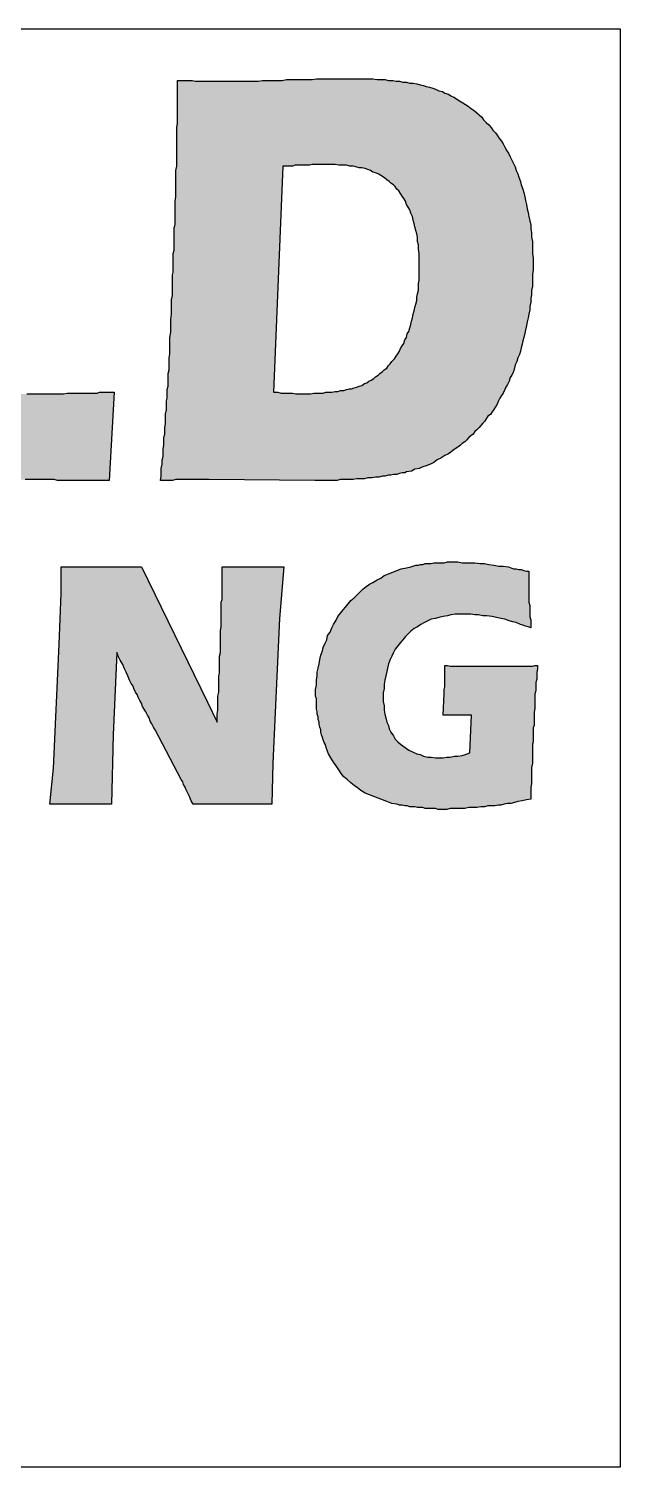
# Model space of a CAD drawing. Extents: x 0 to 1.88, y -0.88 to 0.
# Drawn here: x 1.515 to 1.875, y -0.875 to 0 of the extents above; entities that cross this region are included whole.
import ezdxf

# ---------------------------------------------------------------- set-up
doc = ezdxf.new("R2010")
doc.units = 0
doc.header["$LTSCALE"] = 10
doc.header["$MEASUREMENT"] = 0
doc.layers.add('BDR-18', color=1, linetype='Continuous')

msp = doc.modelspace()

# ---------------------------------------------------------------- hatches: boundary and pattern name
at = {"layer": 'BDR-18', "linetype": 'ByBlock'}
h = msp.add_hatch(color=256, dxfattribs=at)
h.dxf.hatch_style = 1
h.paths.add_polyline_path([(1.39435, -0.27475), (1.39435, -0.27215), (1.39487, -0.26954), (1.39487, -0.26694), (1.3954, -0.26433), (1.3954, -0.26173), (1.39592, -0.25964), (1.39592, -0.25704), (1.39644, -0.25443), (1.39644, -0.25235), (1.39644, -0.24974), (1.39696, -0.24766), (1.39696, -0.24557), (1.39748, -0.24297), (1.39748, -0.24088), (1.39748, -0.2388), (1.398, -0.23672), (1.398, -0.23463), (1.398, -0.23255), (1.39852, -0.23046), (1.39852, -0.22838), (1.39852, -0.2263), (1.39904, -0.22421), (1.39904, -0.22213), (1.39904, -0.22056), (1.39904, -0.21848), (1.39956, -0.2164), (1.39956, -0.21483), (1.39956, -0.21275), (1.39956, -0.21119), (1.40008, -0.20962), (1.40008, -0.20754), (1.40008, -0.20597), (1.40008, -0.20285), (1.40061, -0.20024), (1.40061, -0.19712), (1.40113, -0.19399), (1.40113, -0.19086), (1.40113, -0.18774), (1.40165, -0.18513), (1.40165, -0.18201), (1.40165, -0.17888), (1.40217, -0.17575), (1.40217, -0.17263), (1.40217, -0.17002), (1.40269, -0.1669), (1.40269, -0.16377), (1.40269, -0.16064), (1.40321, -0.15752), (1.40321, -0.15491), (1.40321, -0.15179), (1.40373, -0.14866), (1.40373, -0.14553), (1.40373, -0.14293), (1.40373, -0.1398), (1.40425, -0.13668), (1.40425, -0.13355), (1.40425, -0.13094), (1.40425, -0.12782), (1.40477, -0.12469), (1.40477, -0.12157), (1.40477, -0.11896), (1.40477, -0.11583), (1.40477, -0.11271), (1.40529, -0.10958), (1.40529, -0.10698), (1.40529, -0.10385), (1.40529, -0.10072), (1.40529, -0.09812), (1.40582, -0.09499), (1.40582, -0.09239), (1.40582, -0.08978), (1.40582, -0.08666), (1.40582, -0.08405), (1.40582, -0.08145), (1.40634, -0.07884), (1.40634, -0.07623), (1.40634, -0.07363), (1.40634, -0.07102), (1.40634, -0.06894), (1.40634, -0.06634), (1.40634, -0.06373), (1.40634, -0.06165), (1.40634, -0.05904), (1.40634, -0.05696), (1.40686, -0.05435), (1.40686, -0.05227), (1.40686, -0.05018), (1.40686, -0.04758), (1.40686, -0.04549), (1.40686, -0.04341), (1.40686, -0.04132), (1.40686, -0.03924), (1.40686, -0.03716), (1.40686, -0.03507), (1.40686, -0.03351), (1.40686, -0.03143), (1.40946, -0.03143), (1.41207, -0.03143), (1.41467, -0.03143), (1.41728, -0.03143), (1.41988, -0.03143), (1.42249, -0.03143), (1.42457, -0.03143), (1.42718, -0.03143), (1.42978, -0.03195), (1.43187, -0.03195), (1.43447, -0.03195), (1.43656, -0.03195), (1.43864, -0.03195), (1.44073, -0.03195), (1.44333, -0.03195), (1.44542, -0.03195), (1.44646, -0.03195), (1.44802, -0.03195), (1.44958, -0.03195), (1.45167, -0.03195), (1.45323, -0.03195), (1.45479, -0.03195), (1.45688, -0.03195), (1.45896, -0.03143), (1.46105, -0.03143), (1.46313, -0.03143), (1.46521, -0.03143), (1.46782, -0.03143), (1.4699, -0.03143), (1.47251, -0.03143), (1.47511, -0.03143), (1.47772, -0.03143), (1.47355, -0.09603), (1.46886, -0.1966), (1.46834, -0.22161), (1.4699, -0.22161), (1.47147, -0.22161), (1.47355, -0.22161), (1.47511, -0.22161), (1.47668, -0.22161), (1.47824, -0.22161), (1.48085, -0.22161), (1.48345, -0.22213), (1.48606, -0.22213), (1.48866, -0.22213), (1.49075, -0.22213), (1.49335, -0.22213), (1.49491, -0.22213), (1.497, -0.22213), (1.49856, -0.22213), (1.50012, -0.22213), (1.50169, -0.22213), (1.50429, -0.22213), (1.5069, -0.22213), (1.50898, -0.22213), (1.51159, -0.22213), (1.51419, -0.22213), (1.5168, -0.22213), (1.51888, -0.22213), (1.52149, -0.22213), (1.52357, -0.22213), (1.52618, -0.22213), (1.52826, -0.22213), (1.53035, -0.22213), (1.53243, -0.22213), (1.53451, -0.22213), (1.5366, -0.22213), (1.53868, -0.22161), (1.54077, -0.22161), (1.54285, -0.22161), (1.54493, -0.22161), (1.5465, -0.22161), (1.54858, -0.22161), (1.55014, -0.22161), (1.55223, -0.22161), (1.55379, -0.22161), (1.55536, -0.22161), (1.55692, -0.22161), (1.55848, -0.22108), (1.56004, -0.22108), (1.56161, -0.22108), (1.56473, -0.22108), (1.56734, -0.22108), (1.56421, -0.27475), (1.56161, -0.27475), (1.559, -0.27475), (1.5564, -0.27475), (1.55379, -0.27475), (1.55119, -0.27475), (1.54858, -0.27475), (1.54598, -0.27475), (1.54337, -0.27475), (1.54077, -0.27475), (1.53816, -0.27475), (1.53556, -0.27475), (1.53295, -0.27475), (1.53087, -0.27423), (1.52826, -0.27423), (1.52566, -0.27423), (1.52305, -0.27423), (1.52045, -0.27423), (1.51836, -0.27423), (1.51576, -0.27423), (1.51315, -0.27423), (1.51055, -0.27423), (1.50846, -0.27423), (1.50586, -0.27423), (1.50325, -0.27423), (1.50117, -0.27423), (1.49856, -0.27423), (1.49596, -0.27423), (1.49387, -0.27423), (1.49127, -0.27423), (1.48918, -0.27423), (1.48658, -0.27423), (1.48397, -0.27423), (1.48241, -0.27423), (1.48085, -0.27423), (1.47928, -0.27423), (1.47772, -0.27423), (1.47616, -0.27423), (1.47459, -0.27423), (1.47303, -0.27423), (1.47147, -0.27423), (1.46834, -0.27423), (1.46521, -0.27423), (1.46261, -0.27423), (1.45948, -0.27423), (1.45636, -0.27423), (1.45323, -0.27423), (1.45063, -0.27423), (1.4475, -0.27423), (1.44437, -0.27423), (1.44177, -0.27423), (1.43864, -0.27423), (1.43604, -0.27423), (1.43343, -0.27423), (1.4303, -0.27423), (1.4277, -0.27423), (1.42509, -0.27475), (1.42249, -0.27475), (1.41988, -0.27475), (1.41728, -0.27475), (1.41467, -0.27475), (1.41207, -0.27475), (1.40946, -0.27475), (1.40686, -0.27475), (1.40425, -0.27475), (1.40165, -0.27475), (1.39904, -0.27475), (1.39696, -0.27475)])
h = msp.add_hatch(color=256, dxfattribs=at)
h.dxf.hatch_style = 1
h.paths.add_polyline_path([(1.66425, -0.22108), (1.66686, -0.22108), (1.66894, -0.22161), (1.67103, -0.22161), (1.67363, -0.22161), (1.67572, -0.22161), (1.6778, -0.22213), (1.68041, -0.22213), (1.68301, -0.22213), (1.68457, -0.22213), (1.68666, -0.22213), (1.68874, -0.22161), (1.69083, -0.22161), (1.69239, -0.22161), (1.69447, -0.22161), (1.69604, -0.22108), (1.69812, -0.22108), (1.69968, -0.22108), (1.70177, -0.22056), (1.70333, -0.22056), (1.70489, -0.22004), (1.70698, -0.22004), (1.70854, -0.21952), (1.71011, -0.219), (1.71167, -0.219), (1.71323, -0.21848), (1.71479, -0.21796), (1.71636, -0.21744), (1.71792, -0.21692), (1.71948, -0.21587), (1.72105, -0.21535), (1.72209, -0.21431), (1.72365, -0.21379), (1.72522, -0.21275), (1.72626, -0.21171), (1.72782, -0.21066), (1.72886, -0.20962), (1.73043, -0.20858), (1.73147, -0.20754), (1.73303, -0.2065), (1.73407, -0.20493), (1.73512, -0.20389), (1.73616, -0.20233), (1.73772, -0.20076), (1.73876, -0.1992), (1.7398, -0.19764), (1.74085, -0.19607), (1.74137, -0.19451), (1.74241, -0.19295), (1.74345, -0.19139), (1.74397, -0.1893), (1.74502, -0.18774), (1.74554, -0.18565), (1.74658, -0.18409), (1.7471, -0.18201), (1.74762, -0.17992), (1.74814, -0.17784), (1.74866, -0.17575), (1.74918, -0.17367), (1.7497, -0.17159), (1.75023, -0.1695), (1.75075, -0.16742), (1.75127, -0.16533), (1.75127, -0.16325), (1.75179, -0.16116), (1.75231, -0.15908), (1.75231, -0.157), (1.75231, -0.15491), (1.75283, -0.15283), (1.75283, -0.15074), (1.75283, -0.14866), (1.75283, -0.14658), (1.75283, -0.14449), (1.75283, -0.14137), (1.75283, -0.13928), (1.75283, -0.13668), (1.75231, -0.13407), (1.75231, -0.13147), (1.75179, -0.12938), (1.75179, -0.12678), (1.75127, -0.12469), (1.75075, -0.12261), (1.75023, -0.12052), (1.7497, -0.11844), (1.74918, -0.11636), (1.74866, -0.11427), (1.74762, -0.11219), (1.7471, -0.1101), (1.74606, -0.10854), (1.74502, -0.10698), (1.74449, -0.10489), (1.74345, -0.10333), (1.74241, -0.10177), (1.74137, -0.1002), (1.74033, -0.09864), (1.73928, -0.0976), (1.73824, -0.09603), (1.7372, -0.09499), (1.73564, -0.09395), (1.73459, -0.09291), (1.73303, -0.09187), (1.73199, -0.09082), (1.73043, -0.08978), (1.72938, -0.08926), (1.72782, -0.08822), (1.72626, -0.0877), (1.72469, -0.08718), (1.72313, -0.08613), (1.72157, -0.08561), (1.72001, -0.08509), (1.71792, -0.08457), (1.71636, -0.08457), (1.71427, -0.08405), (1.71271, -0.08353), (1.71063, -0.08353), (1.70854, -0.08301), (1.70594, -0.08301), (1.70385, -0.08301), (1.70177, -0.08249), (1.69916, -0.08249), (1.69708, -0.08249), (1.69395, -0.08249), (1.69239, -0.08249), (1.69083, -0.08249), (1.68926, -0.08249), (1.6877, -0.08249), (1.68614, -0.08301), (1.68457, -0.08301), (1.68249, -0.08301), (1.68093, -0.08301), (1.67936, -0.08301), (1.67728, -0.08301), (1.67572, -0.08353), (1.67363, -0.08353), (1.67155, -0.08353), (1.66998, -0.08353)], flags=16)
h.paths.add_polyline_path([(1.59548, -0.27475), (1.596, -0.27215), (1.596, -0.26954), (1.596, -0.26746), (1.59652, -0.26485), (1.59652, -0.26225), (1.59704, -0.26016), (1.59704, -0.25756), (1.59704, -0.25547), (1.59756, -0.25339), (1.59756, -0.25078), (1.59756, -0.2487), (1.59808, -0.24662), (1.59808, -0.24453), (1.59808, -0.24245), (1.5986, -0.24036), (1.5986, -0.23828), (1.5986, -0.2362), (1.5986, -0.23411), (1.59912, -0.23203), (1.59912, -0.23046), (1.59912, -0.22838), (1.59912, -0.2263), (1.59964, -0.22473), (1.59964, -0.22265), (1.59964, -0.22108), (1.59964, -0.21952), (1.60017, -0.21744), (1.60017, -0.21587), (1.60017, -0.21431), (1.60017, -0.21275), (1.60017, -0.21119), (1.60017, -0.20962), (1.60069, -0.20754), (1.60069, -0.20493), (1.60069, -0.20285), (1.60069, -0.20024), (1.60121, -0.19764), (1.60121, -0.19503), (1.60121, -0.19295), (1.60121, -0.19034), (1.60121, -0.18774), (1.60173, -0.18461), (1.60173, -0.18201), (1.60173, -0.1794), (1.60173, -0.1768), (1.60225, -0.17367), (1.60225, -0.17106), (1.60225, -0.16794), (1.60225, -0.16481), (1.60277, -0.16221), (1.60277, -0.15908), (1.60277, -0.15752), (1.60277, -0.15595), (1.60277, -0.15439), (1.60277, -0.15283), (1.60277, -0.15127), (1.60277, -0.1497), (1.60329, -0.14814), (1.60329, -0.14658), (1.60329, -0.14449), (1.60329, -0.14293), (1.60329, -0.14137), (1.60329, -0.1398), (1.60329, -0.13824), (1.60329, -0.13668), (1.60381, -0.13459), (1.60381, -0.13303), (1.60381, -0.13147), (1.60381, -0.1299), (1.60381, -0.12782), (1.60381, -0.12626), (1.60381, -0.12469), (1.60381, -0.12261), (1.60381, -0.12104), (1.60433, -0.11896), (1.60433, -0.1174), (1.60433, -0.11531), (1.60433, -0.11271), (1.60433, -0.1101), (1.60433, -0.1075), (1.60433, -0.10489), (1.60485, -0.10229), (1.60485, -0.09968), (1.60485, -0.0976), (1.60485, -0.09499), (1.60485, -0.09291), (1.60485, -0.0903), (1.60485, -0.08822), (1.60485, -0.08613), (1.60538, -0.08353), (1.60538, -0.08145), (1.60538, -0.07988), (1.60538, -0.0778), (1.60538, -0.07571), (1.60538, -0.07363), (1.60538, -0.07207), (1.60538, -0.06998), (1.60538, -0.06842), (1.60538, -0.06686), (1.60538, -0.06477), (1.60538, -0.06321), (1.60538, -0.06165), (1.60538, -0.06008), (1.6059, -0.05748), (1.6059, -0.05487), (1.6059, -0.05227), (1.6059, -0.03143), (1.60798, -0.03143), (1.61006, -0.03143), (1.61267, -0.03143), (1.61475, -0.03143), (1.61684, -0.03195), (1.61892, -0.03195), (1.62101, -0.03195), (1.62309, -0.03195), (1.62518, -0.03195), (1.62674, -0.03195), (1.62882, -0.03195), (1.63091, -0.03195), (1.63247, -0.03195), (1.63455, -0.03195), (1.63612, -0.03195), (1.63768, -0.03195), (1.63976, -0.03195), (1.64133, -0.03195), (1.64289, -0.03195), (1.64497, -0.03195), (1.64706, -0.03195), (1.64862, -0.03195), (1.65071, -0.03195), (1.65279, -0.03195), (1.65487, -0.03195), (1.65748, -0.03143), (1.65956, -0.03143), (1.66217, -0.03143), (1.66425, -0.03143), (1.66686, -0.03143), (1.66946, -0.03143), (1.67207, -0.0309), (1.67467, -0.0309), (1.67728, -0.0309), (1.67988, -0.0309), (1.68249, -0.0309), (1.6851, -0.0309), (1.6877, -0.0309), (1.69031, -0.03038), (1.69239, -0.03038), (1.69499, -0.03038), (1.6976, -0.03038), (1.70021, -0.03038), (1.70229, -0.03038), (1.70489, -0.03038), (1.70698, -0.03038), (1.70958, -0.03038), (1.71167, -0.03038), (1.71479, -0.03038), (1.7174, -0.03038), (1.71948, -0.03038), (1.72209, -0.03038), (1.72469, -0.03038), (1.7273, -0.0309), (1.72938, -0.0309), (1.73199, -0.0309), (1.73407, -0.03143), (1.73668, -0.03143), (1.73876, -0.03195), (1.74085, -0.03195), (1.74293, -0.03247), (1.74502, -0.03247), (1.7471, -0.03299), (1.74918, -0.03299), (1.75127, -0.03351), (1.75335, -0.03403), (1.75544, -0.03455), (1.757, -0.03507), (1.75908, -0.03559), (1.76117, -0.03611), (1.76273, -0.03664), (1.76481, -0.03768), (1.7669, -0.0382), (1.76846, -0.03924), (1.77055, -0.03976), (1.77211, -0.0408), (1.77419, -0.04185), (1.77576, -0.04289), (1.77732, -0.04393), (1.7794, -0.04497), (1.78097, -0.04601), (1.78253, -0.04706), (1.78461, -0.04862), (1.78618, -0.04966), (1.78774, -0.05122), (1.7893, -0.05227), (1.79087, -0.05383), (1.79191, -0.05539), (1.79347, -0.05696), (1.79504, -0.05852), (1.7966, -0.06008), (1.79764, -0.06165), (1.7992, -0.06321), (1.80025, -0.06477), (1.80129, -0.06634), (1.80285, -0.06842), (1.80389, -0.06998), (1.80494, -0.07207), (1.80598, -0.07415), (1.80702, -0.07571), (1.80806, -0.0778), (1.8091, -0.07988), (1.81015, -0.08197), (1.81119, -0.08405), (1.81171, -0.08613), (1.81275, -0.08822), (1.81327, -0.0903), (1.81431, -0.09291), (1.81483, -0.09499), (1.81588, -0.0976), (1.8164, -0.09968), (1.81692, -0.10229), (1.81744, -0.10437), (1.81796, -0.10698), (1.81848, -0.10958), (1.819, -0.11167), (1.81952, -0.11427), (1.82005, -0.11688), (1.82057, -0.11948), (1.82057, -0.12157), (1.82109, -0.12417), (1.82109, -0.12678), (1.82161, -0.12938), (1.82161, -0.13199), (1.82161, -0.13407), (1.82161, -0.13668), (1.82213, -0.13928), (1.82213, -0.14189), (1.82213, -0.14449), (1.82213, -0.1471), (1.82161, -0.14918), (1.82161, -0.15179), (1.82161, -0.15439), (1.82161, -0.157), (1.82109, -0.15908), (1.82109, -0.16169), (1.82057, -0.16429), (1.82057, -0.16638), (1.82005, -0.16898), (1.82005, -0.17106), (1.81952, -0.17367), (1.819, -0.17575), (1.81848, -0.17836), (1.81796, -0.18044), (1.81744, -0.18305), (1.81692, -0.18513), (1.8164, -0.18774), (1.81588, -0.18982), (1.81536, -0.19191), (1.81483, -0.19399), (1.81431, -0.19607), (1.81379, -0.19816), (1.81275, -0.20024), (1.81223, -0.20233), (1.81119, -0.20441), (1.81067, -0.2065), (1.81015, -0.20858), (1.8091, -0.21066), (1.80806, -0.21223), (1.80754, -0.21431), (1.8065, -0.2164), (1.80546, -0.21796), (1.80494, -0.21952), (1.80389, -0.22161), (1.80285, -0.22317), (1.80181, -0.22473), (1.80077, -0.22682), (1.80025, -0.22838), (1.7992, -0.22994), (1.79816, -0.23151), (1.79712, -0.23307), (1.79608, -0.23463), (1.79451, -0.23567), (1.79347, -0.23724), (1.79243, -0.2388), (1.79139, -0.23984), (1.79035, -0.24141), (1.7893, -0.24245), (1.78774, -0.24401), (1.7867, -0.24505), (1.78566, -0.24662), (1.78409, -0.24766), (1.78305, -0.2487), (1.78149, -0.25026), (1.78045, -0.25131), (1.77888, -0.25235), (1.77784, -0.25339), (1.77628, -0.25443), (1.77471, -0.25547), (1.77315, -0.25652), (1.77211, -0.25756), (1.77055, -0.2586), (1.76846, -0.25964), (1.76586, -0.26121), (1.76377, -0.26225), (1.76169, -0.26381), (1.7596, -0.26485), (1.757, -0.26589), (1.75491, -0.26642), (1.75283, -0.26746), (1.75023, -0.26798), (1.74814, -0.26902), (1.74502, -0.26954), (1.74397, -0.27006), (1.74241, -0.27006), (1.74085, -0.27058), (1.73928, -0.27111), (1.7372, -0.27111), (1.73564, -0.27163), (1.73407, -0.27163), (1.73199, -0.27215), (1.73043, -0.27215), (1.72834, -0.27267), (1.72626, -0.27267), (1.72417, -0.27319), (1.72157, -0.27319), (1.71948, -0.27371), (1.7174, -0.27371), (1.71479, -0.27371), (1.71271, -0.27423), (1.71011, -0.27423), (1.7075, -0.27423), (1.70489, -0.27423), (1.70281, -0.27475), (1.70021, -0.27475), (1.6976, -0.27475), (1.69499, -0.27475), (1.69187, -0.27475), (1.68926, -0.27475), (1.62518, -0.27423), (1.62257, -0.27423), (1.62101, -0.27423), (1.61996, -0.27423), (1.6184, -0.27423), (1.61684, -0.27423), (1.61475, -0.27423), (1.61319, -0.27423), (1.61111, -0.27423), (1.60902, -0.27423), (1.60746, -0.27423), (1.60485, -0.27423), (1.60277, -0.27475), (1.60069, -0.27475), (1.59808, -0.27475)])
h = msp.add_hatch(color=256, dxfattribs=at)
h.dxf.hatch_style = 1
h.paths.add_polyline_path([(1.52826, -0.47171), (1.53035, -0.44982), (1.53399, -0.37427), (1.53503, -0.34353), (1.53503, -0.32738), (1.53712, -0.32738), (1.53868, -0.32738), (1.54077, -0.32738), (1.54233, -0.32738), (1.54389, -0.32738), (1.54546, -0.32738), (1.54754, -0.32738), (1.5491, -0.32738), (1.55067, -0.32738), (1.55223, -0.32738), (1.55379, -0.32738), (1.55536, -0.32738), (1.55848, -0.32738), (1.56109, -0.32738), (1.56317, -0.32738), (1.56578, -0.32738), (1.56786, -0.32738), (1.57099, -0.32738), (1.57203, -0.32738), (1.57359, -0.32738), (1.57515, -0.32738), (1.57672, -0.32738), (1.5788, -0.32738), (1.58037, -0.32738), (1.58193, -0.32738), (1.58401, -0.32738), (1.62413, -0.4097), (1.62986, -0.42169), (1.62986, -0.41908), (1.62986, -0.417), (1.63039, -0.41439), (1.63039, -0.41179), (1.63039, -0.40918), (1.63039, -0.40606), (1.63091, -0.40345), (1.63091, -0.40189), (1.63091, -0.40032), (1.63091, -0.39876), (1.63091, -0.3972), (1.63091, -0.39511), (1.63091, -0.39355), (1.63143, -0.39199), (1.63143, -0.39042), (1.63143, -0.38834), (1.63143, -0.38678), (1.63143, -0.38521), (1.63143, -0.38313), (1.63143, -0.38157), (1.63195, -0.37948), (1.63195, -0.3774), (1.63195, -0.37583), (1.63195, -0.37375), (1.63195, -0.37167), (1.63195, -0.36958), (1.63195, -0.3675), (1.63195, -0.36593), (1.63247, -0.36385), (1.63247, -0.36229), (1.63247, -0.3602), (1.63247, -0.35864), (1.63247, -0.35656), (1.63247, -0.35499), (1.63247, -0.35343), (1.63247, -0.35187), (1.63247, -0.3503), (1.63247, -0.34874), (1.63299, -0.34718), (1.63299, -0.34457), (1.63299, -0.34197), (1.63299, -0.33936), (1.63299, -0.33676), (1.63299, -0.33467), (1.63299, -0.33259), (1.63299, -0.3305), (1.63299, -0.32894), (1.63299, -0.32738), (1.63612, -0.32738), (1.63872, -0.32738), (1.64133, -0.32738), (1.64341, -0.32738), (1.64602, -0.32738), (1.6481, -0.32738), (1.64966, -0.32738), (1.65175, -0.32738), (1.65279, -0.32738), (1.65435, -0.32738), (1.65592, -0.32738), (1.658, -0.32738), (1.66061, -0.32738), (1.66165, -0.32738), (1.66321, -0.32738), (1.66477, -0.32738), (1.66686, -0.32738), (1.66842, -0.32738), (1.67051, -0.32738), (1.6679, -0.35864), (1.66373, -0.4467), (1.66321, -0.47171), (1.66009, -0.47171), (1.65696, -0.47171), (1.65435, -0.47171), (1.65123, -0.47171), (1.64862, -0.47171), (1.6455, -0.47171), (1.64289, -0.47171), (1.64029, -0.47171), (1.63768, -0.47171), (1.63507, -0.47171), (1.63247, -0.47171), (1.63091, -0.47171), (1.62934, -0.47171), (1.62778, -0.47171), (1.62622, -0.47171), (1.62465, -0.47171), (1.62309, -0.47171), (1.62101, -0.47171), (1.61944, -0.47171), (1.61736, -0.47171), (1.61528, -0.47171), (1.61423, -0.46962), (1.61319, -0.46702), (1.61215, -0.46493), (1.61111, -0.46285), (1.61059, -0.46129), (1.60954, -0.45972), (1.60902, -0.45816), (1.60798, -0.4566), (1.59235, -0.42638), (1.59131, -0.42481), (1.59027, -0.42273), (1.58922, -0.42117), (1.5887, -0.41908), (1.58766, -0.41752), (1.58662, -0.41543), (1.58558, -0.41387), (1.58453, -0.41231), (1.58401, -0.41022), (1.58297, -0.40866), (1.58193, -0.40658), (1.58141, -0.40501), (1.58037, -0.40345), (1.57932, -0.40137), (1.5788, -0.3998), (1.57776, -0.39824), (1.57672, -0.39616), (1.57568, -0.39355), (1.57463, -0.39147), (1.57359, -0.38938), (1.57255, -0.38678), (1.57099, -0.38417), (1.56994, -0.38209), (1.5689, -0.37948), (1.56682, -0.4295), (1.56578, -0.47171), (1.56317, -0.47171), (1.56057, -0.47171), (1.55796, -0.47171), (1.55536, -0.47171), (1.55327, -0.47171), (1.55119, -0.47171), (1.54962, -0.47171), (1.54806, -0.47171), (1.5465, -0.47171), (1.54493, -0.47171), (1.54285, -0.47171), (1.54025, -0.47171), (1.53816, -0.47171), (1.5366, -0.47171), (1.53503, -0.47171), (1.53347, -0.47171), (1.53191, -0.47171), (1.53035, -0.47171)])
h = msp.add_hatch(color=256, dxfattribs=at)
h.dxf.hatch_style = 1
h.paths.add_polyline_path([(1.76846, -0.3873), (1.77003, -0.3873), (1.77159, -0.38782), (1.77315, -0.38782), (1.77471, -0.38782), (1.77628, -0.38782), (1.77784, -0.38782), (1.7794, -0.38782), (1.78097, -0.38782), (1.78409, -0.38782), (1.78722, -0.38782), (1.79035, -0.38782), (1.79347, -0.38782), (1.79556, -0.38782), (1.79816, -0.38782), (1.80025, -0.38782), (1.80285, -0.38782), (1.80494, -0.38782), (1.80702, -0.38782), (1.8091, -0.38782), (1.81119, -0.38782), (1.81327, -0.38782), (1.81483, -0.38782), (1.81692, -0.38782), (1.81848, -0.38782), (1.82005, -0.38782), (1.82161, -0.38782), (1.82317, -0.3873), (1.82473, -0.3873), (1.82473, -0.38938), (1.82421, -0.39147), (1.82421, -0.39355), (1.82421, -0.39563), (1.82369, -0.39772), (1.82369, -0.40032), (1.82369, -0.40241), (1.82317, -0.40501), (1.82317, -0.40762), (1.82317, -0.41022), (1.82317, -0.41335), (1.82265, -0.41596), (1.82265, -0.41908), (1.82265, -0.42064), (1.82265, -0.42221), (1.82265, -0.42377), (1.82213, -0.42533), (1.82213, -0.4269), (1.82213, -0.42846), (1.82213, -0.43002), (1.82213, -0.43211), (1.82213, -0.43367), (1.82161, -0.43523), (1.82161, -0.4368), (1.82161, -0.43836), (1.82161, -0.44097), (1.82161, -0.44409), (1.82161, -0.4467), (1.82109, -0.4493), (1.82109, -0.45191), (1.82109, -0.45451), (1.82109, -0.4566), (1.82109, -0.4592), (1.82057, -0.46129), (1.82057, -0.46337), (1.82057, -0.46545), (1.82057, -0.46702), (1.82057, -0.46858), (1.81796, -0.4691), (1.81536, -0.46962), (1.81275, -0.47014), (1.81067, -0.47066), (1.80858, -0.47119), (1.8065, -0.47119), (1.80441, -0.47171), (1.80233, -0.47223), (1.80077, -0.47223), (1.79868, -0.47275), (1.7966, -0.47275), (1.79451, -0.47275), (1.79243, -0.47327), (1.79035, -0.47327), (1.78774, -0.47379), (1.78514, -0.47379), (1.78305, -0.47379), (1.78045, -0.47431), (1.77836, -0.47431), (1.77576, -0.47431), (1.77367, -0.47431), (1.77159, -0.47431), (1.7695, -0.47483), (1.76742, -0.47483), (1.76586, -0.47483), (1.76429, -0.47483), (1.76273, -0.47431), (1.76117, -0.47431), (1.7596, -0.47431), (1.75804, -0.47431), (1.75648, -0.47431), (1.75491, -0.47379), (1.75335, -0.47379), (1.75179, -0.47379), (1.75023, -0.47327), (1.74866, -0.47327), (1.7471, -0.47327), (1.74554, -0.47275), (1.74397, -0.47275), (1.74241, -0.47223), (1.74085, -0.47223), (1.73928, -0.47171), (1.73616, -0.47119), (1.73303, -0.47014), (1.73043, -0.4691), (1.72782, -0.46806), (1.72522, -0.46702), (1.72261, -0.46598), (1.72001, -0.46493), (1.7174, -0.46337), (1.71532, -0.46181), (1.71323, -0.46024), (1.71115, -0.45868), (1.70906, -0.4566), (1.70698, -0.45503), (1.70542, -0.45295), (1.70385, -0.45086), (1.70229, -0.44826), (1.70073, -0.44618), (1.69916, -0.44357), (1.6976, -0.44097), (1.69656, -0.43836), (1.69552, -0.43523), (1.69499, -0.43419), (1.69447, -0.43263), (1.69395, -0.43107), (1.69343, -0.4295), (1.69291, -0.42794), (1.69291, -0.42638), (1.69239, -0.42481), (1.69187, -0.42325), (1.69187, -0.42169), (1.69135, -0.42012), (1.69135, -0.41856), (1.69083, -0.417), (1.69083, -0.41543), (1.69031, -0.41387), (1.69031, -0.41231), (1.69031, -0.41074), (1.69031, -0.40918), (1.69031, -0.40762), (1.68978, -0.40606), (1.68978, -0.40449), (1.68978, -0.40189), (1.69031, -0.39928), (1.69031, -0.39616), (1.69083, -0.39355), (1.69083, -0.39147), (1.69135, -0.38886), (1.69187, -0.38626), (1.69239, -0.38365), (1.69291, -0.38105), (1.69395, -0.37844), (1.69447, -0.37636), (1.69552, -0.37375), (1.69656, -0.37167), (1.69708, -0.36906), (1.69864, -0.36698), (1.69968, -0.36437), (1.70073, -0.36229), (1.70229, -0.35968), (1.70333, -0.3576), (1.70489, -0.35551), (1.70646, -0.35343), (1.70802, -0.35187), (1.70958, -0.34978), (1.71115, -0.3477), (1.71323, -0.34614), (1.71479, -0.34457), (1.71688, -0.34249), (1.71844, -0.34092), (1.72053, -0.33936), (1.72261, -0.3378), (1.72469, -0.33676), (1.7273, -0.33519), (1.72938, -0.33415), (1.73147, -0.33259), (1.73407, -0.33155), (1.73668, -0.3305), (1.73928, -0.32946), (1.74189, -0.32842), (1.74502, -0.3279), (1.74762, -0.32738), (1.75075, -0.32634), (1.75231, -0.32634), (1.75335, -0.32581), (1.75491, -0.32581), (1.75648, -0.32529), (1.75804, -0.32529), (1.76013, -0.32529), (1.76169, -0.32477), (1.76325, -0.32477), (1.76481, -0.32477), (1.76638, -0.32477), (1.76794, -0.32477), (1.77003, -0.32425), (1.77159, -0.32425), (1.77367, -0.32425), (1.77628, -0.32425), (1.77888, -0.32477), (1.78149, -0.32477), (1.78409, -0.32477), (1.7867, -0.32477), (1.78982, -0.32529), (1.79243, -0.32529), (1.79504, -0.32581), (1.79816, -0.32634), (1.80129, -0.32686), (1.80389, -0.32686), (1.80702, -0.32738), (1.81015, -0.32842), (1.81171, -0.32842), (1.81327, -0.32894), (1.81483, -0.32894), (1.8164, -0.32946), (1.81796, -0.32998), (1.81952, -0.32998), (1.81952, -0.33207), (1.81952, -0.33415), (1.81952, -0.33624), (1.81952, -0.3378), (1.81952, -0.33988), (1.81952, -0.34197), (1.81952, -0.34405), (1.81952, -0.34666), (1.81952, -0.34874), (1.82005, -0.35082), (1.82005, -0.35291), (1.82005, -0.35551), (1.82005, -0.3576), (1.82057, -0.35968), (1.82057, -0.36229), (1.82057, -0.36437), (1.819, -0.36385), (1.81744, -0.36333), (1.81588, -0.36281), (1.81431, -0.36229), (1.81171, -0.36125), (1.80962, -0.36072), (1.80754, -0.3602), (1.80494, -0.35916), (1.80233, -0.35864), (1.79972, -0.35812), (1.79712, -0.3576), (1.79399, -0.35708), (1.79139, -0.35708), (1.78878, -0.35656), (1.7867, -0.35656), (1.78409, -0.35604), (1.78201, -0.35604), (1.77992, -0.35604), (1.77732, -0.35604), (1.77471, -0.35604), (1.77211, -0.35656), (1.77003, -0.35708), (1.76742, -0.3576), (1.76481, -0.35812), (1.76273, -0.35864), (1.76013, -0.35916), (1.75804, -0.3602), (1.75596, -0.36125), (1.75387, -0.36229), (1.75179, -0.36385), (1.7497, -0.36489), (1.74762, -0.36646), (1.74606, -0.36802), (1.74449, -0.36958), (1.74293, -0.37167), (1.74137, -0.37323), (1.7398, -0.37531), (1.73824, -0.3774), (1.7372, -0.37948), (1.73616, -0.38157), (1.73512, -0.38365), (1.73407, -0.38626), (1.73355, -0.38886), (1.73303, -0.39094), (1.73251, -0.39355), (1.73199, -0.39616), (1.73147, -0.39876), (1.73147, -0.40137), (1.73095, -0.40397), (1.73095, -0.40658), (1.73095, -0.40918), (1.73147, -0.41179), (1.73147, -0.41439), (1.73199, -0.417), (1.73251, -0.41908), (1.73303, -0.42169), (1.73407, -0.42377), (1.73459, -0.42585), (1.73564, -0.42794), (1.7372, -0.43002), (1.73824, -0.43211), (1.7398, -0.43367), (1.74137, -0.43523), (1.74293, -0.43628), (1.74502, -0.43784), (1.74658, -0.43888), (1.74866, -0.43992), (1.75127, -0.44097), (1.75335, -0.44149), (1.75544, -0.44253), (1.75804, -0.44305), (1.76013, -0.44305), (1.76273, -0.44357), (1.76534, -0.44357), (1.76742, -0.44357), (1.7695, -0.44305), (1.77159, -0.44305), (1.77419, -0.44253), (1.77628, -0.44253), (1.77888, -0.44201), (1.78097, -0.44149), (1.78357, -0.44044), (1.78461, -0.41752), (1.78305, -0.41752), (1.78201, -0.41752), (1.77992, -0.41752), (1.77836, -0.41752), (1.77732, -0.41752), (1.76742, -0.41752), (1.76794, -0.40449), (1.76794, -0.40345), (1.76794, -0.40189), (1.76846, -0.40032), (1.76846, -0.39824), (1.76846, -0.39616), (1.76846, -0.39355), (1.76846, -0.39251), (1.76846, -0.39094), (1.76846, -0.38938)])

# ---------------------------------------------------------------- linework, layer by layer
for points in [[(1.59548, -0.27475), (1.596, -0.27215), (1.596, -0.26954), (1.596, -0.26746), (1.59652, -0.26485), (1.59652, -0.26225), (1.59704, -0.26016), (1.59704, -0.25756), (1.59704, -0.25547), (1.59756, -0.25339), (1.59756, -0.25078), (1.59756, -0.2487), (1.59808, -0.24662), (1.59808, -0.24453), (1.59808, -0.24245), (1.5986, -0.24036), (1.5986, -0.23828), (1.5986, -0.2362), (1.5986, -0.23411), (1.59912, -0.23203), (1.59912, -0.23046), (1.59912, -0.22838), (1.59912, -0.2263), (1.59964, -0.22473), (1.59964, -0.22265), (1.59964, -0.22108), (1.59964, -0.21952), (1.60017, -0.21744), (1.60017, -0.21587), (1.60017, -0.21431), (1.60017, -0.21275), (1.60017, -0.21119), (1.60017, -0.20962), (1.60069, -0.20754), (1.60069, -0.20493), (1.60069, -0.20285), (1.60069, -0.20024), (1.60121, -0.19764), (1.60121, -0.19503), (1.60121, -0.19295), (1.60121, -0.19034), (1.60121, -0.18774), (1.60173, -0.18461), (1.60173, -0.18201), (1.60173, -0.1794), (1.60173, -0.1768), (1.60225, -0.17367), (1.60225, -0.17106), (1.60225, -0.16794), (1.60225, -0.16481), (1.60277, -0.16221), (1.60277, -0.15908), (1.60277, -0.15752), (1.60277, -0.15595), (1.60277, -0.15439), (1.60277, -0.15283), (1.60277, -0.15127), (1.60277, -0.1497), (1.60329, -0.14814), (1.60329, -0.14658), (1.60329, -0.14449), (1.60329, -0.14293), (1.60329, -0.14137), (1.60329, -0.1398), (1.60329, -0.13824), (1.60329, -0.13668), (1.60381, -0.13459), (1.60381, -0.13303), (1.60381, -0.13147), (1.60381, -0.1299), (1.60381, -0.12782), (1.60381, -0.12626), (1.60381, -0.12469), (1.60381, -0.12261), (1.60381, -0.12104), (1.60433, -0.11896), (1.60433, -0.1174), (1.60433, -0.11531), (1.60433, -0.11271), (1.60433, -0.1101), (1.60433, -0.1075), (1.60433, -0.10489), (1.60485, -0.10229), (1.60485, -0.09968), (1.60485, -0.0976), (1.60485, -0.09499), (1.60485, -0.09291), (1.60485, -0.0903), (1.60485, -0.08822), (1.60485, -0.08613), (1.60538, -0.08353), (1.60538, -0.08145), (1.60538, -0.07988), (1.60538, -0.0778), (1.60538, -0.07571), (1.60538, -0.07363), (1.60538, -0.07207), (1.60538, -0.06998), (1.60538, -0.06842), (1.60538, -0.06686), (1.60538, -0.06477), (1.60538, -0.06321), (1.60538, -0.06165), (1.60538, -0.06008), (1.6059, -0.05748), (1.6059, -0.05487), (1.6059, -0.05227), (1.6059, -0.03143), (1.60798, -0.03143), (1.61006, -0.03143), (1.61267, -0.03143), (1.61475, -0.03143), (1.61684, -0.03195), (1.61892, -0.03195), (1.62101, -0.03195), (1.62309, -0.03195), (1.62518, -0.03195), (1.62674, -0.03195), (1.62882, -0.03195), (1.63091, -0.03195), (1.63247, -0.03195), (1.63455, -0.03195), (1.63612, -0.03195), (1.63768, -0.03195), (1.63976, -0.03195), (1.64133, -0.03195), (1.64289, -0.03195), (1.64497, -0.03195), (1.64706, -0.03195), (1.64862, -0.03195), (1.65071, -0.03195), (1.65279, -0.03195), (1.65487, -0.03195), (1.65748, -0.03143), (1.65956, -0.03143), (1.66217, -0.03143), (1.66425, -0.03143), (1.66686, -0.03143), (1.66946, -0.03143), (1.67207, -0.0309), (1.67467, -0.0309), (1.67728, -0.0309), (1.67988, -0.0309), (1.68249, -0.0309), (1.6851, -0.0309), (1.6877, -0.0309), (1.69031, -0.03038), (1.69239, -0.03038), (1.69499, -0.03038), (1.6976, -0.03038), (1.70021, -0.03038), (1.70229, -0.03038), (1.70489, -0.03038), (1.70698, -0.03038), (1.70958, -0.03038), (1.71167, -0.03038), (1.71479, -0.03038), (1.7174, -0.03038), (1.71948, -0.03038), (1.72209, -0.03038), (1.72469, -0.03038), (1.7273, -0.0309), (1.72938, -0.0309), (1.73199, -0.0309), (1.73407, -0.03143), (1.73668, -0.03143), (1.73876, -0.03195), (1.74085, -0.03195), (1.74293, -0.03247), (1.74502, -0.03247), (1.7471, -0.03299), (1.74918, -0.03299), (1.75127, -0.03351), (1.75335, -0.03403), (1.75544, -0.03455), (1.757, -0.03507), (1.75908, -0.03559), (1.76117, -0.03611), (1.76273, -0.03664), (1.76481, -0.03768), (1.7669, -0.0382), (1.76846, -0.03924), (1.77055, -0.03976), (1.77211, -0.0408), (1.77419, -0.04185), (1.77576, -0.04289), (1.77732, -0.04393), (1.7794, -0.04497), (1.78097, -0.04601), (1.78253, -0.04706), (1.78461, -0.04862), (1.78618, -0.04966), (1.78774, -0.05122), (1.7893, -0.05227), (1.79087, -0.05383), (1.79191, -0.05539), (1.79347, -0.05696), (1.79504, -0.05852), (1.7966, -0.06008), (1.79764, -0.06165), (1.7992, -0.06321), (1.80025, -0.06477), (1.80129, -0.06634), (1.80285, -0.06842), (1.80389, -0.06998), (1.80494, -0.07207), (1.80598, -0.07415), (1.80702, -0.07571), (1.80806, -0.0778), (1.8091, -0.07988), (1.81015, -0.08197), (1.81119, -0.08405), (1.81171, -0.08613), (1.81275, -0.08822), (1.81327, -0.0903), (1.81431, -0.09291), (1.81483, -0.09499), (1.81588, -0.0976), (1.8164, -0.09968), (1.81692, -0.10229), (1.81744, -0.10437), (1.81796, -0.10698), (1.81848, -0.10958), (1.819, -0.11167), (1.81952, -0.11427), (1.82005, -0.11688), (1.82057, -0.11948), (1.82057, -0.12157), (1.82109, -0.12417), (1.82109, -0.12678), (1.82161, -0.12938), (1.82161, -0.13199), (1.82161, -0.13407), (1.82161, -0.13668), (1.82213, -0.13928), (1.82213, -0.14189), (1.82213, -0.14449), (1.82213, -0.1471), (1.82161, -0.14918), (1.82161, -0.15179), (1.82161, -0.15439), (1.82161, -0.157), (1.82109, -0.15908), (1.82109, -0.16169), (1.82057, -0.16429), (1.82057, -0.16638), (1.82005, -0.16898), (1.82005, -0.17106), (1.81952, -0.17367), (1.819, -0.17575), (1.81848, -0.17836), (1.81796, -0.18044), (1.81744, -0.18305), (1.81692, -0.18513), (1.8164, -0.18774), (1.81588, -0.18982), (1.81536, -0.19191), (1.81483, -0.19399), (1.81431, -0.19607), (1.81379, -0.19816), (1.81275, -0.20024), (1.81223, -0.20233), (1.81119, -0.20441), (1.81067, -0.2065), (1.81015, -0.20858), (1.8091, -0.21066), (1.80806, -0.21223), (1.80754, -0.21431), (1.8065, -0.2164), (1.80546, -0.21796), (1.80494, -0.21952), (1.80389, -0.22161), (1.80285, -0.22317), (1.80181, -0.22473), (1.80077, -0.22682), (1.80025, -0.22838), (1.7992, -0.22994), (1.79816, -0.23151), (1.79712, -0.23307), (1.79608, -0.23463), (1.79451, -0.23567), (1.79347, -0.23724), (1.79243, -0.2388), (1.79139, -0.23984), (1.79035, -0.24141), (1.7893, -0.24245), (1.78774, -0.24401), (1.7867, -0.24505), (1.78566, -0.24662), (1.78409, -0.24766), (1.78305, -0.2487), (1.78149, -0.25026), (1.78045, -0.25131), (1.77888, -0.25235), (1.77784, -0.25339), (1.77628, -0.25443), (1.77471, -0.25547), (1.77315, -0.25652), (1.77211, -0.25756), (1.77055, -0.2586), (1.76846, -0.25964), (1.76586, -0.26121), (1.76377, -0.26225), (1.76169, -0.26381), (1.7596, -0.26485), (1.757, -0.26589), (1.75491, -0.26642), (1.75283, -0.26746), (1.75023, -0.26798), (1.74814, -0.26902), (1.74502, -0.26954), (1.74397, -0.27006), (1.74241, -0.27006), (1.74085, -0.27058), (1.73928, -0.27111), (1.7372, -0.27111), (1.73564, -0.27163), (1.73407, -0.27163), (1.73199, -0.27215), (1.73043, -0.27215), (1.72834, -0.27267), (1.72626, -0.27267), (1.72417, -0.27319), (1.72157, -0.27319), (1.71948, -0.27371), (1.7174, -0.27371), (1.71479, -0.27371), (1.71271, -0.27423), (1.71011, -0.27423), (1.7075, -0.27423), (1.70489, -0.27423), (1.70281, -0.27475), (1.70021, -0.27475), (1.6976, -0.27475), (1.69499, -0.27475), (1.69187, -0.27475), (1.68926, -0.27475), (1.62518, -0.27423), (1.62257, -0.27423), (1.62101, -0.27423), (1.61996, -0.27423), (1.6184, -0.27423), (1.61684, -0.27423), (1.61475, -0.27423), (1.61319, -0.27423), (1.61111, -0.27423), (1.60902, -0.27423), (1.60746, -0.27423), (1.60485, -0.27423), (1.60277, -0.27475), (1.60069, -0.27475), (1.59808, -0.27475)], [(1.66425, -0.22108), (1.66686, -0.22108), (1.66894, -0.22161), (1.67103, -0.22161), (1.67363, -0.22161), (1.67572, -0.22161), (1.6778, -0.22213), (1.68041, -0.22213), (1.68301, -0.22213), (1.68457, -0.22213), (1.68666, -0.22213), (1.68874, -0.22161), (1.69083, -0.22161), (1.69239, -0.22161), (1.69447, -0.22161), (1.69604, -0.22108), (1.69812, -0.22108), (1.69968, -0.22108), (1.70177, -0.22056), (1.70333, -0.22056), (1.70489, -0.22004), (1.70698, -0.22004), (1.70854, -0.21952), (1.71011, -0.219), (1.71167, -0.219), (1.71323, -0.21848), (1.71479, -0.21796), (1.71636, -0.21744), (1.71792, -0.21692), (1.71948, -0.21587), (1.72105, -0.21535), (1.72209, -0.21431), (1.72365, -0.21379), (1.72522, -0.21275), (1.72626, -0.21171), (1.72782, -0.21066), (1.72886, -0.20962), (1.73043, -0.20858), (1.73147, -0.20754), (1.73303, -0.2065), (1.73407, -0.20493), (1.73512, -0.20389), (1.73616, -0.20233), (1.73772, -0.20076), (1.73876, -0.1992), (1.7398, -0.19764), (1.74085, -0.19607), (1.74137, -0.19451), (1.74241, -0.19295), (1.74345, -0.19139), (1.74397, -0.1893), (1.74502, -0.18774), (1.74554, -0.18565), (1.74658, -0.18409), (1.7471, -0.18201), (1.74762, -0.17992), (1.74814, -0.17784), (1.74866, -0.17575), (1.74918, -0.17367), (1.7497, -0.17159), (1.75023, -0.1695), (1.75075, -0.16742), (1.75127, -0.16533), (1.75127, -0.16325), (1.75179, -0.16116), (1.75231, -0.15908), (1.75231, -0.157), (1.75231, -0.15491), (1.75283, -0.15283), (1.75283, -0.15074), (1.75283, -0.14866), (1.75283, -0.14658), (1.75283, -0.14449), (1.75283, -0.14137), (1.75283, -0.13928), (1.75283, -0.13668), (1.75231, -0.13407), (1.75231, -0.13147), (1.75179, -0.12938), (1.75179, -0.12678), (1.75127, -0.12469), (1.75075, -0.12261), (1.75023, -0.12052), (1.7497, -0.11844), (1.74918, -0.11636), (1.74866, -0.11427), (1.74762, -0.11219), (1.7471, -0.1101), (1.74606, -0.10854), (1.74502, -0.10698), (1.74449, -0.10489), (1.74345, -0.10333), (1.74241, -0.10177), (1.74137, -0.1002), (1.74033, -0.09864), (1.73928, -0.0976), (1.73824, -0.09603), (1.7372, -0.09499), (1.73564, -0.09395), (1.73459, -0.09291), (1.73303, -0.09187), (1.73199, -0.09082), (1.73043, -0.08978), (1.72938, -0.08926), (1.72782, -0.08822), (1.72626, -0.0877), (1.72469, -0.08718), (1.72313, -0.08613), (1.72157, -0.08561), (1.72001, -0.08509), (1.71792, -0.08457), (1.71636, -0.08457), (1.71427, -0.08405), (1.71271, -0.08353), (1.71063, -0.08353), (1.70854, -0.08301), (1.70594, -0.08301), (1.70385, -0.08301), (1.70177, -0.08249), (1.69916, -0.08249), (1.69708, -0.08249), (1.69395, -0.08249), (1.69239, -0.08249), (1.69083, -0.08249), (1.68926, -0.08249), (1.6877, -0.08249), (1.68614, -0.08301), (1.68457, -0.08301), (1.68249, -0.08301), (1.68093, -0.08301), (1.67936, -0.08301), (1.67728, -0.08301), (1.67572, -0.08353), (1.67363, -0.08353), (1.67155, -0.08353), (1.66998, -0.08353)], [(1.52826, -0.47171), (1.53035, -0.44982), (1.53399, -0.37427), (1.53503, -0.34353), (1.53503, -0.32738), (1.53712, -0.32738), (1.53868, -0.32738), (1.54077, -0.32738), (1.54233, -0.32738), (1.54389, -0.32738), (1.54546, -0.32738), (1.54754, -0.32738), (1.5491, -0.32738), (1.55067, -0.32738), (1.55223, -0.32738), (1.55379, -0.32738), (1.55536, -0.32738), (1.55848, -0.32738), (1.56109, -0.32738), (1.56317, -0.32738), (1.56578, -0.32738), (1.56786, -0.32738), (1.57099, -0.32738), (1.57203, -0.32738), (1.57359, -0.32738), (1.57515, -0.32738), (1.57672, -0.32738), (1.5788, -0.32738), (1.58037, -0.32738), (1.58193, -0.32738), (1.58401, -0.32738), (1.62413, -0.4097), (1.62986, -0.42169), (1.62986, -0.41908), (1.62986, -0.417), (1.63039, -0.41439), (1.63039, -0.41179), (1.63039, -0.40918), (1.63039, -0.40606), (1.63091, -0.40345), (1.63091, -0.40189), (1.63091, -0.40032), (1.63091, -0.39876), (1.63091, -0.3972), (1.63091, -0.39511), (1.63091, -0.39355), (1.63143, -0.39199), (1.63143, -0.39042), (1.63143, -0.38834), (1.63143, -0.38678), (1.63143, -0.38521), (1.63143, -0.38313), (1.63143, -0.38157), (1.63195, -0.37948), (1.63195, -0.3774), (1.63195, -0.37583), (1.63195, -0.37375), (1.63195, -0.37167), (1.63195, -0.36958), (1.63195, -0.3675), (1.63195, -0.36593), (1.63247, -0.36385), (1.63247, -0.36229), (1.63247, -0.3602), (1.63247, -0.35864), (1.63247, -0.35656), (1.63247, -0.35499), (1.63247, -0.35343), (1.63247, -0.35187), (1.63247, -0.3503), (1.63247, -0.34874), (1.63299, -0.34718), (1.63299, -0.34457), (1.63299, -0.34197), (1.63299, -0.33936), (1.63299, -0.33676), (1.63299, -0.33467), (1.63299, -0.33259), (1.63299, -0.3305), (1.63299, -0.32894), (1.63299, -0.32738), (1.63612, -0.32738), (1.63872, -0.32738), (1.64133, -0.32738), (1.64341, -0.32738), (1.64602, -0.32738), (1.6481, -0.32738), (1.64966, -0.32738), (1.65175, -0.32738), (1.65279, -0.32738), (1.65435, -0.32738), (1.65592, -0.32738), (1.658, -0.32738), (1.66061, -0.32738), (1.66165, -0.32738), (1.66321, -0.32738), (1.66477, -0.32738), (1.66686, -0.32738), (1.66842, -0.32738), (1.67051, -0.32738), (1.6679, -0.35864), (1.66373, -0.4467), (1.66321, -0.47171), (1.66009, -0.47171), (1.65696, -0.47171), (1.65435, -0.47171), (1.65123, -0.47171), (1.64862, -0.47171), (1.6455, -0.47171), (1.64289, -0.47171), (1.64029, -0.47171), (1.63768, -0.47171), (1.63507, -0.47171), (1.63247, -0.47171), (1.63091, -0.47171), (1.62934, -0.47171), (1.62778, -0.47171), (1.62622, -0.47171), (1.62465, -0.47171), (1.62309, -0.47171), (1.62101, -0.47171), (1.61944, -0.47171), (1.61736, -0.47171), (1.61528, -0.47171), (1.61423, -0.46962), (1.61319, -0.46702), (1.61215, -0.46493), (1.61111, -0.46285), (1.61059, -0.46129), (1.60954, -0.45972), (1.60902, -0.45816), (1.60798, -0.4566), (1.59235, -0.42638), (1.59131, -0.42481), (1.59027, -0.42273), (1.58922, -0.42117), (1.5887, -0.41908), (1.58766, -0.41752), (1.58662, -0.41543), (1.58558, -0.41387), (1.58453, -0.41231), (1.58401, -0.41022), (1.58297, -0.40866), (1.58193, -0.40658), (1.58141, -0.40501), (1.58037, -0.40345), (1.57932, -0.40137), (1.5788, -0.3998), (1.57776, -0.39824), (1.57672, -0.39616), (1.57568, -0.39355), (1.57463, -0.39147), (1.57359, -0.38938), (1.57255, -0.38678), (1.57099, -0.38417), (1.56994, -0.38209), (1.5689, -0.37948), (1.56682, -0.4295), (1.56578, -0.47171), (1.56317, -0.47171), (1.56057, -0.47171), (1.55796, -0.47171), (1.55536, -0.47171), (1.55327, -0.47171), (1.55119, -0.47171), (1.54962, -0.47171), (1.54806, -0.47171), (1.5465, -0.47171), (1.54493, -0.47171), (1.54285, -0.47171), (1.54025, -0.47171), (1.53816, -0.47171), (1.5366, -0.47171), (1.53503, -0.47171), (1.53347, -0.47171), (1.53191, -0.47171), (1.53035, -0.47171)], [(1.76846, -0.3873), (1.77003, -0.3873), (1.77159, -0.38782), (1.77315, -0.38782), (1.77471, -0.38782), (1.77628, -0.38782), (1.77784, -0.38782), (1.7794, -0.38782), (1.78097, -0.38782), (1.78409, -0.38782), (1.78722, -0.38782), (1.79035, -0.38782), (1.79347, -0.38782), (1.79556, -0.38782), (1.79816, -0.38782), (1.80025, -0.38782), (1.80285, -0.38782), (1.80494, -0.38782), (1.80702, -0.38782), (1.8091, -0.38782), (1.81119, -0.38782), (1.81327, -0.38782), (1.81483, -0.38782), (1.81692, -0.38782), (1.81848, -0.38782), (1.82005, -0.38782), (1.82161, -0.38782), (1.82317, -0.3873), (1.82473, -0.3873), (1.82473, -0.38938), (1.82421, -0.39147), (1.82421, -0.39355), (1.82421, -0.39563), (1.82369, -0.39772), (1.82369, -0.40032), (1.82369, -0.40241), (1.82317, -0.40501), (1.82317, -0.40762), (1.82317, -0.41022), (1.82317, -0.41335), (1.82265, -0.41596), (1.82265, -0.41908), (1.82265, -0.42064), (1.82265, -0.42221), (1.82265, -0.42377), (1.82213, -0.42533), (1.82213, -0.4269), (1.82213, -0.42846), (1.82213, -0.43002), (1.82213, -0.43211), (1.82213, -0.43367), (1.82161, -0.43523), (1.82161, -0.4368), (1.82161, -0.43836), (1.82161, -0.44097), (1.82161, -0.44409), (1.82161, -0.4467), (1.82109, -0.4493), (1.82109, -0.45191), (1.82109, -0.45451), (1.82109, -0.4566), (1.82109, -0.4592), (1.82057, -0.46129), (1.82057, -0.46337), (1.82057, -0.46545), (1.82057, -0.46702), (1.82057, -0.46858), (1.81796, -0.4691), (1.81536, -0.46962), (1.81275, -0.47014), (1.81067, -0.47066), (1.80858, -0.47119), (1.8065, -0.47119), (1.80441, -0.47171), (1.80233, -0.47223), (1.80077, -0.47223), (1.79868, -0.47275), (1.7966, -0.47275), (1.79451, -0.47275), (1.79243, -0.47327), (1.79035, -0.47327), (1.78774, -0.47379), (1.78514, -0.47379), (1.78305, -0.47379), (1.78045, -0.47431), (1.77836, -0.47431), (1.77576, -0.47431), (1.77367, -0.47431), (1.77159, -0.47431), (1.7695, -0.47483), (1.76742, -0.47483), (1.76586, -0.47483), (1.76429, -0.47483), (1.76273, -0.47431), (1.76117, -0.47431), (1.7596, -0.47431), (1.75804, -0.47431), (1.75648, -0.47431), (1.75491, -0.47379), (1.75335, -0.47379), (1.75179, -0.47379), (1.75023, -0.47327), (1.74866, -0.47327), (1.7471, -0.47327), (1.74554, -0.47275), (1.74397, -0.47275), (1.74241, -0.47223), (1.74085, -0.47223), (1.73928, -0.47171), (1.73616, -0.47119), (1.73303, -0.47014), (1.73043, -0.4691), (1.72782, -0.46806), (1.72522, -0.46702), (1.72261, -0.46598), (1.72001, -0.46493), (1.7174, -0.46337), (1.71532, -0.46181), (1.71323, -0.46024), (1.71115, -0.45868), (1.70906, -0.4566), (1.70698, -0.45503), (1.70542, -0.45295), (1.70385, -0.45086), (1.70229, -0.44826), (1.70073, -0.44618), (1.69916, -0.44357), (1.6976, -0.44097), (1.69656, -0.43836), (1.69552, -0.43523), (1.69499, -0.43419), (1.69447, -0.43263), (1.69395, -0.43107), (1.69343, -0.4295), (1.69291, -0.42794), (1.69291, -0.42638), (1.69239, -0.42481), (1.69187, -0.42325), (1.69187, -0.42169), (1.69135, -0.42012), (1.69135, -0.41856), (1.69083, -0.417), (1.69083, -0.41543), (1.69031, -0.41387), (1.69031, -0.41231), (1.69031, -0.41074), (1.69031, -0.40918), (1.69031, -0.40762), (1.68978, -0.40606), (1.68978, -0.40449), (1.68978, -0.40189), (1.69031, -0.39928), (1.69031, -0.39616), (1.69083, -0.39355), (1.69083, -0.39147), (1.69135, -0.38886), (1.69187, -0.38626), (1.69239, -0.38365), (1.69291, -0.38105), (1.69395, -0.37844), (1.69447, -0.37636), (1.69552, -0.37375), (1.69656, -0.37167), (1.69708, -0.36906), (1.69864, -0.36698), (1.69968, -0.36437), (1.70073, -0.36229), (1.70229, -0.35968), (1.70333, -0.3576), (1.70489, -0.35551), (1.70646, -0.35343), (1.70802, -0.35187), (1.70958, -0.34978), (1.71115, -0.3477), (1.71323, -0.34614), (1.71479, -0.34457), (1.71688, -0.34249), (1.71844, -0.34092), (1.72053, -0.33936), (1.72261, -0.3378), (1.72469, -0.33676), (1.7273, -0.33519), (1.72938, -0.33415), (1.73147, -0.33259), (1.73407, -0.33155), (1.73668, -0.3305), (1.73928, -0.32946), (1.74189, -0.32842), (1.74502, -0.3279), (1.74762, -0.32738), (1.75075, -0.32634), (1.75231, -0.32634), (1.75335, -0.32581), (1.75491, -0.32581), (1.75648, -0.32529), (1.75804, -0.32529), (1.76013, -0.32529), (1.76169, -0.32477), (1.76325, -0.32477), (1.76481, -0.32477), (1.76638, -0.32477), (1.76794, -0.32477), (1.77003, -0.32425), (1.77159, -0.32425), (1.77367, -0.32425), (1.77628, -0.32425), (1.77888, -0.32477), (1.78149, -0.32477), (1.78409, -0.32477), (1.7867, -0.32477), (1.78982, -0.32529), (1.79243, -0.32529), (1.79504, -0.32581), (1.79816, -0.32634), (1.80129, -0.32686), (1.80389, -0.32686), (1.80702, -0.32738), (1.81015, -0.32842), (1.81171, -0.32842), (1.81327, -0.32894), (1.81483, -0.32894), (1.8164, -0.32946), (1.81796, -0.32998), (1.81952, -0.32998), (1.81952, -0.33207), (1.81952, -0.33415), (1.81952, -0.33624), (1.81952, -0.3378), (1.81952, -0.33988), (1.81952, -0.34197), (1.81952, -0.34405), (1.81952, -0.34666), (1.81952, -0.34874), (1.82005, -0.35082), (1.82005, -0.35291), (1.82005, -0.35551), (1.82005, -0.3576), (1.82057, -0.35968), (1.82057, -0.36229), (1.82057, -0.36437), (1.819, -0.36385), (1.81744, -0.36333), (1.81588, -0.36281), (1.81431, -0.36229), (1.81171, -0.36125), (1.80962, -0.36072), (1.80754, -0.3602), (1.80494, -0.35916), (1.80233, -0.35864), (1.79972, -0.35812), (1.79712, -0.3576), (1.79399, -0.35708), (1.79139, -0.35708), (1.78878, -0.35656), (1.7867, -0.35656), (1.78409, -0.35604), (1.78201, -0.35604), (1.77992, -0.35604), (1.77732, -0.35604), (1.77471, -0.35604), (1.77211, -0.35656), (1.77003, -0.35708), (1.76742, -0.3576), (1.76481, -0.35812), (1.76273, -0.35864), (1.76013, -0.35916), (1.75804, -0.3602), (1.75596, -0.36125), (1.75387, -0.36229), (1.75179, -0.36385), (1.7497, -0.36489), (1.74762, -0.36646), (1.74606, -0.36802), (1.74449, -0.36958), (1.74293, -0.37167), (1.74137, -0.37323), (1.7398, -0.37531), (1.73824, -0.3774), (1.7372, -0.37948), (1.73616, -0.38157), (1.73512, -0.38365), (1.73407, -0.38626), (1.73355, -0.38886), (1.73303, -0.39094), (1.73251, -0.39355), (1.73199, -0.39616), (1.73147, -0.39876), (1.73147, -0.40137), (1.73095, -0.40397), (1.73095, -0.40658), (1.73095, -0.40918), (1.73147, -0.41179), (1.73147, -0.41439), (1.73199, -0.417), (1.73251, -0.41908), (1.73303, -0.42169), (1.73407, -0.42377), (1.73459, -0.42585), (1.73564, -0.42794), (1.7372, -0.43002), (1.73824, -0.43211), (1.7398, -0.43367), (1.74137, -0.43523), (1.74293, -0.43628), (1.74502, -0.43784), (1.74658, -0.43888), (1.74866, -0.43992), (1.75127, -0.44097), (1.75335, -0.44149), (1.75544, -0.44253), (1.75804, -0.44305), (1.76013, -0.44305), (1.76273, -0.44357), (1.76534, -0.44357), (1.76742, -0.44357), (1.7695, -0.44305), (1.77159, -0.44305), (1.77419, -0.44253), (1.77628, -0.44253), (1.77888, -0.44201), (1.78097, -0.44149), (1.78357, -0.44044), (1.78461, -0.41752), (1.78305, -0.41752), (1.78201, -0.41752), (1.77992, -0.41752), (1.77836, -0.41752), (1.77732, -0.41752), (1.76742, -0.41752), (1.76794, -0.40449), (1.76794, -0.40345), (1.76794, -0.40189), (1.76846, -0.40032), (1.76846, -0.39824), (1.76846, -0.39616), (1.76846, -0.39355), (1.76846, -0.39251), (1.76846, -0.39094), (1.76846, -0.38938)]]:
    msp.add_lwpolyline(points, close=True, dxfattribs=at)
msp.add_lwpolyline([(1.51419, -0.22213), (1.5168, -0.22213), (1.51888, -0.22213), (1.52149, -0.22213), (1.52357, -0.22213), (1.52618, -0.22213), (1.52826, -0.22213), (1.53035, -0.22213), (1.53243, -0.22213), (1.53451, -0.22213), (1.5366, -0.22213), (1.53868, -0.22161), (1.54077, -0.22161), (1.54285, -0.22161), (1.54493, -0.22161), (1.5465, -0.22161), (1.54858, -0.22161), (1.55014, -0.22161), (1.55223, -0.22161), (1.55379, -0.22161), (1.55536, -0.22161), (1.55692, -0.22161), (1.55848, -0.22108), (1.56004, -0.22108), (1.56161, -0.22108), (1.56473, -0.22108), (1.56734, -0.22108), (1.56421, -0.27475), (1.56161, -0.27475), (1.559, -0.27475), (1.5564, -0.27475), (1.55379, -0.27475), (1.55119, -0.27475), (1.54858, -0.27475), (1.54598, -0.27475), (1.54337, -0.27475), (1.54077, -0.27475), (1.53816, -0.27475), (1.53556, -0.27475), (1.53295, -0.27475), (1.53087, -0.27423), (1.52826, -0.27423), (1.52566, -0.27423), (1.52305, -0.27423), (1.52045, -0.27423), (1.51836, -0.27423), (1.51576, -0.27423), (1.51315, -0.27423)], dxfattribs=at)
at = {"layer": 'Defpoints'}
msp.add_lwpolyline([(0, -0.875), (0, 0), (1.875, 0), (1.875, -0.875)], close=True, dxfattribs=at)

doc.saveas('drawing.dxf')
